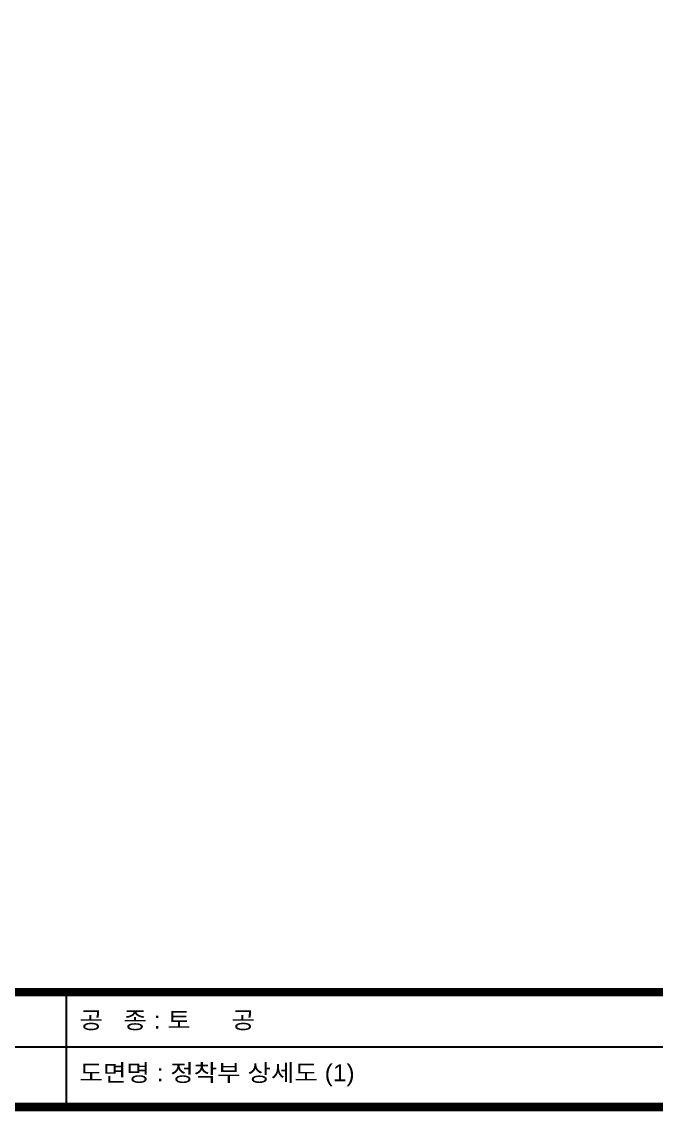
# Model space of a CAD drawing. Extents: x 610887 to 611781, y -400493 to -399849.
# Drawn here: x 611102.9 to 611270.4, y -400459 to -400171.3 of the extents above; entities that cross this region are included whole.
import ezdxf

# ---------------------------------------------------------------- set-up
doc = ezdxf.new("R2010")
doc.units = 0
doc.header["$LTSCALE"] = 1000
doc.layers.add('9-BOX', color=7, linetype='CONTINUOUS')
doc.styles.add('울릉도', font='H2WULL.TTF')

msp = doc.modelspace()

# ---------------------------------------------------------------- linework, layer by layer
at = {"layer": '9-BOX', "const_width": 2.24}
msp.add_lwpolyline([(611737.39, -399896.9), (610945.26, -399896.9), (610945.26, -400457.9), (611737.39, -400457.9)], close=True, dxfattribs=at)
at = {"layer": '9-BOX'}
for points, const_width in [([(610945.26, -400427.6), (611737.39, -400427.6)], 2.24), ([(611114.68, -400427.6), (611114.68, -400457.9)], 0.561), ([(610991.26, -400442.05), (611279.61, -400442.05)], 0.561)]:
    msp.add_lwpolyline(points, dxfattribs=dict(at, const_width=const_width))

# ---------------------------------------------------------------- texts
at = {"layer": '9-BOX', "style": '울릉도', "width": 1.1}
for s, p in [('공   종 : 토      공', (611118.18, -400437.2)), ('도면명 : 정착부 상세도 (1)', (611118.16, -400451.12))]:
    msp.add_text(s, height=4.488, dxfattribs=at).set_placement(p)

doc.saveas('drawing.dxf')
